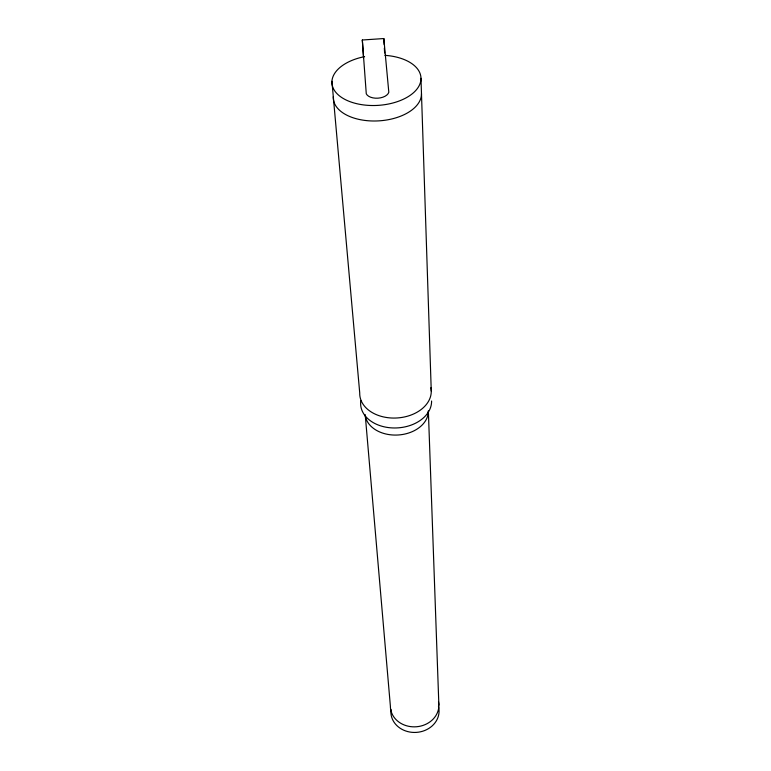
<?xml version="1.0" encoding="UTF-8"?>
<svg xmlns="http://www.w3.org/2000/svg" width="771" height="771" viewBox="0 0 771 771"><rect width="100%" height="100%" fill="white"/><g stroke="black" fill="none" stroke-linecap="round" stroke-linejoin="round"><path stroke-width="1.16" d="M362.322 40.005L383.823 38.55L388.815 92.26A11.565 6.573 -3.5 0 1 377.973 98.177A11.565 6.573 -3.5 0 1 366.273 93.792L362.322 40.005L363.555 58.027M331.925 81.331L359.729 392.969A35.803 25.568 -3.5 0 0 397.691 417.93A35.803 25.568 -3.5 0 0 430.893 387.717M365.242 414.991L390.377 706.043A24.258 21.029 -3.5 0 0 416.658 726.745A24.258 21.029 -3.5 0 0 438.506 701.812M383.823 38.55L384.16 44.564M384.353 48.168L384.623 52.977M438.872 705.089L428.358 410.914A31.698 22.937 -3.5 0 1 398.241 434.989A31.698 22.937 -3.5 0 1 365.146 414.991M420.976 78.285L431.259 391.042M431.587 401.007A35.524 25.539 -3.5 0 1 394.424 427.982A35.524 25.539 -3.5 0 1 360.818 400.679M438.458 706.409A24.113 20.971 -3.5 0 1 416.369 732.392A24.113 20.971 -3.5 0 1 391.013 709.513M421.477 93.715A44.159 25.164 -3.5 0 1 376.817 120.96A44.159 25.164 -3.5 0 1 333.294 96.703M384.931 55.348A44.593 25.077 -3.5 0 1 414.133 92.154A44.593 25.077 -3.5 0 1 340.695 96.818A44.593 25.077 -3.5 0 1 364.587 56.64"/></g></svg>
